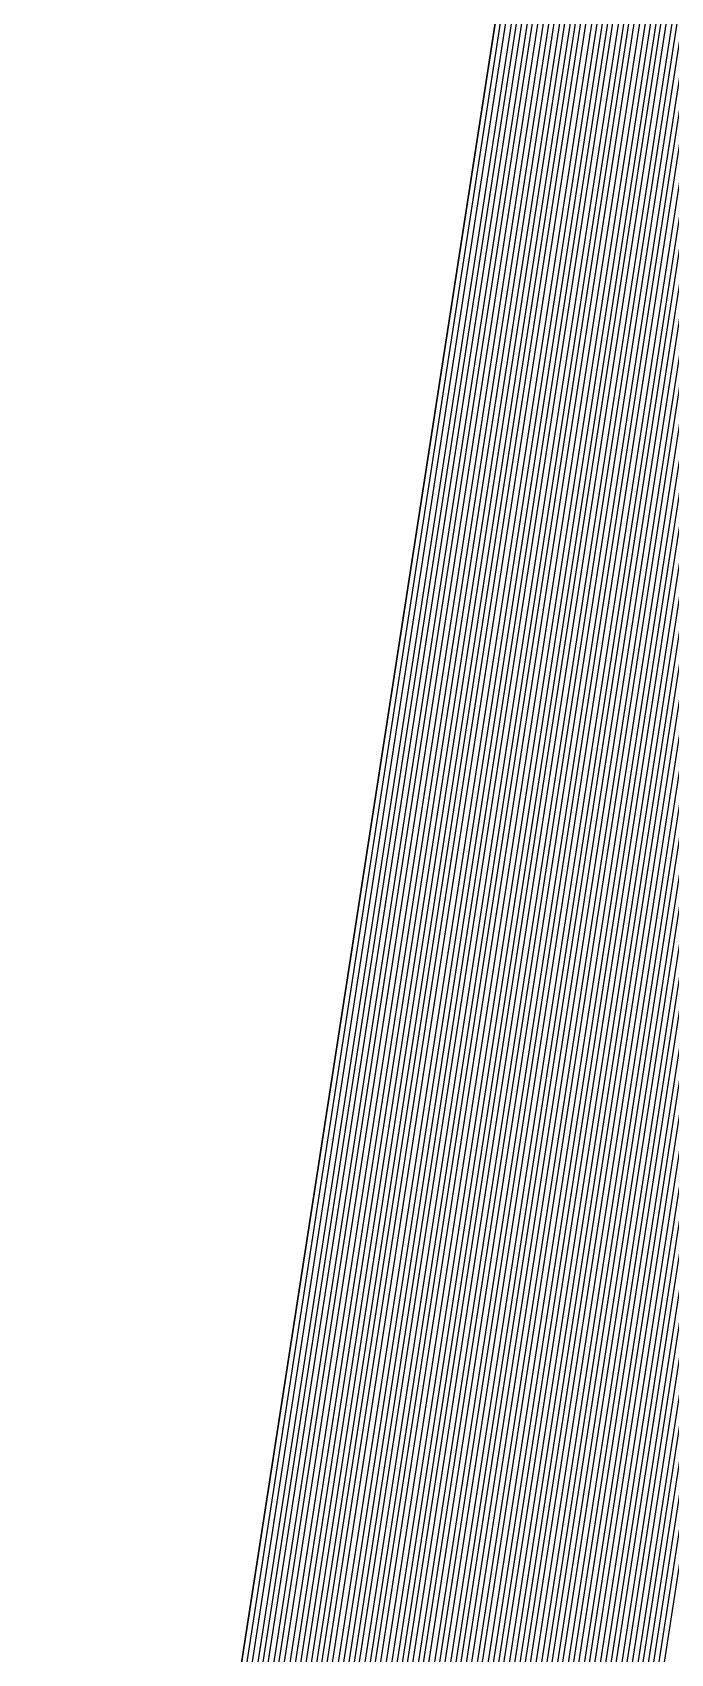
# Model space of a CAD drawing. Extents: x 7084 to 11035, y 13750 to 16729.
# Drawn here: x 7525.9 to 7625, y 15817.4 to 16069.1 of the extents above; entities that cross this region are included whole.
import ezdxf

# ---------------------------------------------------------------- set-up
doc = ezdxf.new("R2010")
doc.units = 0
doc.layers.add('Default', color=7, linetype='Continuous')

msp = doc.modelspace()

# ---------------------------------------------------------------- linework, layer by layer
at = {"layer": 'Default'}
for points in [[(7337.64, 15006.93), (7283.26, 15919.55), (7615.55, 16185.48), (7537.01, 15677.8), (7524.93, 15641.53), (7283.26, 15919.55), (7337.64, 15006.93), (7458.47, 15284.95), (7524.93, 15641.53), (7283.26, 15919.55), (7537.01, 15677.8), (7615.55, 16185.48), (7820.97, 16191.52), (7615.55, 16185.48), (8177.42, 16523.93), (8062.63, 16324.49), (7820.97, 16191.52), (8177.42, 16523.93), (8304.3, 16729.42), (10497.4, 16469.54)], [(7459.33, 15285.34), (7525.66, 15641.24), (7537.72, 15677.43), (7537.9, 15678.15), (7616.29, 16184.85), (7821.31, 16190.89), (7821.76, 16191.31), (8062.96, 16324.02), (8063.15, 16324.18), (8177.72, 16523.24), (8449.07, 16692.15)], [(7086.93, 14511.07), (7087.04, 14513.38), (7338.84, 15005.16), (7339.49, 15006.62), (7459.39, 15282.5), (7460.51, 15283.81), (7461.78, 15285.15), (7461.89, 15286.5), (7527.84, 15640.34), (7539.83, 15676.33), (7540.56, 15679.21), (7618.49, 16182.99), (7822.33, 16188.98), (7824.13, 16190.67), (8063.94, 16322.62), (8064.71, 16323.27), (8178.62, 16521.18), (8448.4, 16689.11)], [(7460.18, 15285.72), (7526.38, 15640.94), (7538.42, 15677.06), (7538.79, 15678.5), (7617.02, 16184.23), (7821.65, 16190.25), (7822.55, 16191.1), (8063.29, 16323.55), (8063.67, 16323.88), (8178.02, 16522.56), (8448.85, 16691.13)], [(8448.62, 16690.12), (8178.32, 16521.87), (8064.19, 16323.57), (8063.61, 16323.08), (7823.34, 16190.89), (7821.99, 16189.62), (7617.76, 16183.61), (7539.67, 15678.86), (7539.12, 15676.69), (7527.11, 15640.64), (7461.04, 15286.11)], [(8447.95, 16687.08), (8179.21, 16519.81), (8065.75, 16322.66), (8064.59, 16321.68), (7825.72, 16190.25), (7823.01, 16187.71), (7619.96, 16181.74), (7542.33, 15679.92), (7541.24, 15675.59), (7529.29, 15639.75), (7463.6, 15287.27)], [(7339.74, 15003.84), (7340.88, 15006.39), (7460.09, 15280.67), (7462.04, 15282.95), (7464.25, 15285.31), (7464.46, 15287.66), (7530.02, 15639.45), (7541.94, 15675.22), (7543.22, 15680.27), (7620.7, 16181.12), (7823.35, 16187.08), (7826.51, 16190.04), (8064.92, 16321.21), (8066.26, 16322.36), (8179.51, 16519.12), (8447.72, 16686.07)], [(7465.31, 15288.05), (7530.75, 15639.15), (7542.64, 15674.86), (7544.1, 15680.62), (7621.44, 16180.49), (7823.69, 16186.44), (7827.3, 16189.83), (8065.25, 16320.74), (8066.78, 16322.05), (8179.81, 16518.43), (8447.5, 16685.05)], [(8446.82, 16682.01), (8180.7, 16516.37), (8068.34, 16321.14), (8066.23, 16319.34), (7829.68, 16189.19), (7824.71, 16184.54), (7623.64, 16178.62), (7546.76, 15681.68), (7544.75, 15673.75), (7532.93, 15638.26), (7467.88, 15289.21), (7467.56, 15285.51), (7464.07, 15281.81), (7461.01, 15278.22), (7342.73, 15006.08), (7340.94, 15002.07), (7092.56, 14516.96), (7092.24, 14510.61), (7447.07, 14185.24), (7449.39, 14181.54), (7733.26, 14104.63), (7744.35, 14112.87)], [(8447.05, 16683.03), (8180.4, 16517.05), (8067.82, 16321.44), (8065.9, 16319.81), (7828.88, 16189.4), (7824.37, 16185.17), (7622.91, 16179.25), (7545.88, 15681.33), (7544.05, 15674.12), (7532.2, 15638.55), (7467.02, 15288.83)], [(8446.37, 16679.99), (8181.3, 16514.99), (8069.38, 16320.53), (8066.88, 16318.41), (7831.26, 16188.77), (7825.39, 16183.27), (7625.11, 16177.38), (7548.53, 15682.39), (7546.16, 15673.02), (7534.38, 15637.66), (7469.58, 15289.99), (7469.21, 15285.62), (7465.09, 15281.24), (7461.47, 15277), (7343.66, 15005.93), (7341.54, 15001.18), (7094.13, 14517.98), (7093.76, 14510.48), (7447.19, 14186.38), (7449.94, 14182.01), (7732.69, 14105.41)], [(8446.15, 16678.97), (8181.6, 16514.3), (8069.9, 16320.23), (8067.21, 16317.94), (7832.05, 16188.55), (7825.73, 16182.63), (7625.85, 16176.75), (7549.42, 15682.74), (7546.87, 15672.65), (7535.11, 15637.36), (7470.44, 15290.38)], [(7732.12, 14106.18), (7450.49, 14182.49), (7447.32, 14187.53), (7095.28, 14510.35), (7095.71, 14519), (7342.14, 15000.3), (7344.59, 15005.78), (7461.93, 15275.77), (7466.11, 15280.67), (7470.86, 15285.72), (7471.29, 15290.77), (7535.84, 15637.06), (7547.57, 15672.28), (7550.31, 15683.09), (7626.58, 16176.13), (7826.07, 16182), (7832.84, 16188.34), (8067.53, 16317.47), (8070.42, 16319.92), (8181.89, 16513.61), (8445.93, 16677.96)], [(7472.15, 15291.15), (7536.56, 15636.77), (7548.27, 15671.91), (7551.19, 15683.45), (7627.32, 16175.51), (7826.41, 16181.36), (7833.63, 16188.13), (8067.86, 16317), (8070.93, 16319.62), (8182.19, 16512.93), (8445.7, 16676.95)], [(7473, 15291.54), (7537.29, 15636.47), (7548.98, 15671.55), (7552.08, 15683.8), (7628.05, 16174.88), (7826.75, 16180.73), (7834.42, 16187.92), (8068.19, 16316.54), (8071.45, 16319.31), (8182.49, 16512.24), (8445.48, 16675.93)], [(8445.03, 16673.91), (8183.09, 16510.86), (8072.49, 16318.7), (8068.84, 16315.6), (7836.01, 16187.49), (7827.43, 16179.46), (7629.52, 16173.64), (7553.85, 15684.51), (7550.39, 15670.81), (7538.74, 15635.87), (7474.71, 15292.32)], [(8445.25, 16674.92), (8182.79, 16511.55), (8071.97, 16319.01), (8068.52, 16316.07), (7835.22, 16187.71), (7827.09, 16180.1), (7628.79, 16174.26), (7552.97, 15684.15)], [(8444.8, 16672.89), (8183.39, 16510.18), (8073.01, 16318.4), (8069.17, 16315.13), (7836.8, 16187.28), (7827.77, 16178.83), (7630.26, 16173.01), (7554.74, 15684.86), (7551.09, 15670.44), (7539.47, 15635.58), (7475.57, 15292.7)], [(8444.58, 16671.88), (8183.68, 16509.49), (8073.53, 16318.1), (8069.5, 16314.66), (7837.59, 16187.07), (7828.11, 16178.19), (7630.99, 16172.39), (7555.62, 15685.21), (7551.79, 15670.08), (7540.2, 15635.28), (7476.42, 15293.09)], [(7477.28, 15293.48), (7540.92, 15634.98), (7552.5, 15669.71), (7556.51, 15685.56), (7631.73, 16171.77), (7828.45, 16177.56), (7838.38, 16186.86), (8069.82, 16314.2), (8074.05, 16317.79), (8183.98, 16508.8), (8444.35, 16670.87)], [(8443.9, 16668.84), (8184.58, 16507.42), (8075.09, 16317.18), (8070.48, 16313.26), (7839.96, 16186.43), (7829.13, 16176.29), (7633.2, 16170.52), (7558.28, 15686.27), (7553.9, 15668.97), (7542.38, 15634.38), (7478.99, 15294.26)], [(7345.43, 14995.44), (7349.68, 15004.93), (7464.47, 15269.05), (7471.71, 15277.54), (7479.95, 15286.29), (7480.7, 15295.03), (7543.83, 15633.79), (7555.31, 15668.24), (7560.06, 15686.98), (7634.67, 16169.27), (7829.81, 16175.02), (7841.55, 16186.01), (8071.13, 16312.33), (8076.12, 16316.57), (8185.17, 16506.05), (8443.45, 16666.81)], [(7479.84, 15294.64), (7543.11, 15634.09), (7554.61, 15668.61), (7559.17, 15686.62), (7633.93, 16169.9), (7829.47, 16175.65), (7840.76, 16186.22), (8070.8, 16312.79), (8075.6, 16316.88), (8184.88, 16506.74), (8443.68, 16667.83)], [(8443.23, 16665.8), (8185.47, 16505.36), (8076.64, 16316.27), (8071.46, 16311.86), (7842.34, 16185.8), (7830.15, 16174.38), (7635.4, 16168.65), (7560.94, 15687.33), (7556.02, 15667.87), (7544.56, 15633.49), (7481.55, 15295.42), (7480.78, 15286.34), (7472.22, 15277.26)], [(8443, 16664.79), (8185.77, 16504.67), (8077.16, 16315.97), (8071.78, 16311.39), (7843.13, 16185.59), (7830.49, 16173.75), (7636.14, 16168.03), (7561.83, 15687.68), (7556.72, 15667.5), (7545.29, 15633.19), (7482.41, 15295.81), (7481.6, 15286.39)], [(8442.78, 16663.77), (8186.07, 16503.98), (8077.68, 16315.66), (8072.11, 16310.92), (7843.92, 16185.37), (7830.83, 16173.11), (7636.88, 16167.41), (7562.71, 15688.04), (7557.42, 15667.13), (7546.01, 15632.89), (7483.26, 15296.19)], [(8442.55, 16662.76), (8186.37, 16503.3), (8078.2, 16315.36), (8072.44, 16310.46), (7844.71, 16185.16), (7831.17, 16172.48), (7637.61, 16166.78), (7563.6, 15688.39), (7558.13, 15666.77), (7546.74, 15632.6), (7484.12, 15296.58), (7483.25, 15286.49), (7473.75, 15276.4), (7465.39, 15266.6), (7351.53, 15004.62), (7346.63, 14993.67), (7107.53, 14526.66), (7106.66, 14509.37), (7448.25, 14196.13), (7454.58, 14186.04), (7727.85, 14112.01)], [(7484.97, 15296.97), (7547.47, 15632.3), (7558.83, 15666.4), (7564.49, 15688.74), (7638.35, 16166.16), (7831.51, 16171.84), (7845.51, 16184.95), (8072.76, 16309.99), (8078.72, 16315.05), (8186.66, 16502.61), (8442.33, 16661.75)], [(7109.1, 14527.69), (7347.23, 14992.78), (7352.46, 15004.47), (7465.85, 15265.38), (7474.77, 15275.83), (7484.91, 15286.59), (7485.83, 15297.36), (7548.2, 15632), (7559.54, 15666.03), (7565.37, 15689.1), (7639.08, 16165.54), (7831.86, 16171.21), (7846.3, 16184.74), (8073.09, 16309.52), (8079.24, 16314.75), (8186.96, 16501.92), (8442.1, 16660.73)], [(7448.49, 14198.43), (7109.7, 14509.1), (7110.68, 14528.71), (7347.83, 14991.9), (7353.38, 15004.31), (7466.32, 15264.15), (7475.78, 15275.26), (7486.56, 15286.7), (7487.54, 15298.13), (7549.65, 15631.4), (7560.94, 15665.3), (7567.15, 15689.8), (7640.55, 16164.29), (7832.54, 16169.94), (7847.88, 16184.31), (8073.74, 16308.59), (8080.27, 16314.14), (8187.56, 16500.55), (8441.65, 16658.71)], [(8441.88, 16659.72), (8187.26, 16501.23), (8079.75, 16314.44), (8073.42, 16309.05), (7847.09, 16184.53), (7832.2, 16170.57), (7639.82, 16164.91), (7566.26, 15689.45)], [(7488.39, 15298.52), (7550.38, 15631.11), (7561.65, 15664.93), (7568.03, 15690.16), (7641.29, 16163.67), (7832.88, 16169.3), (7848.67, 16184.1), (8074.07, 16308.12), (8080.79, 16313.84), (8187.86, 16499.86), (8441.43, 16657.69)], [(8441.21, 16656.68), (8188.15, 16499.17), (8081.31, 16313.53), (8074.4, 16307.65), (7849.46, 16183.89), (7833.22, 16168.67), (7642.02, 16163.04), (7568.92, 15690.51), (7562.35, 15664.56), (7551.1, 15630.81), (7489.25, 15298.91)], [(8440.53, 16653.64), (8189.05, 16497.11), (8082.87, 16312.62), (8075.38, 16306.25), (7851.84, 16183.25), (7834.24, 16166.76), (7644.23, 16161.17), (7571.58, 15691.57), (7564.46, 15663.46), (7553.28, 15629.91), (7491.81, 15300.07), (7490.69, 15286.96), (7478.33, 15273.84)], [(7490.1, 15299.3), (7551.83, 15630.51), (7563.05, 15664.19), (7569.8, 15690.86), (7642.76, 16162.42), (7833.56, 16168.03), (7850.25, 16183.68), (8074.72, 16307.18), (8081.83, 16313.23), (8188.45, 16498.48), (8440.98, 16655.67)], [(7490.96, 15299.69), (7552.56, 15630.21), (7563.76, 15663.83), (7570.69, 15691.21), (7643.49, 16161.8), (7833.9, 16167.4), (7851.05, 16183.47), (8075.05, 16306.71), (8082.35, 16312.92), (8188.75, 16497.79), (8440.76, 16654.65)], [(7492.34, 15287.06), (7493.52, 15300.85), (7554.74, 15629.32), (7565.87, 15662.72), (7573.35, 15692.27), (7645.7, 16159.93), (7834.92, 16165.49), (7853.42, 16182.83), (8076.03, 16305.31), (8083.91, 16312.01), (8189.64, 16495.73), (8440.08, 16651.61)], [(8440.31, 16652.63), (8189.35, 16496.42), (8083.39, 16312.31), (8075.7, 16305.78), (7852.63, 16183.04), (7834.58, 16166.13), (7644.96, 16160.55), (7572.46, 15691.92), (7565.17, 15663.09), (7554.01, 15629.62), (7492.67, 15300.46)], [(8163.44, 14024.02), (8116.66, 14042.59), (7766.78, 14148.15), (7724.44, 14116.67), (7457.86, 14188.89), (7448.99, 14203.02), (7115.77, 14508.58), (7116.98, 14532.8), (7350.23, 14988.36), (7357.09, 15003.7), (7468.16, 15259.26), (7479.86, 15272.98), (7493.17, 15287.11), (7494.38, 15301.24), (7555.47, 15629.02), (7566.57, 15662.36), (7574.24, 15692.63), (7646.43, 16159.3), (7835.26, 16164.86), (7854.21, 16182.62), (8076.36, 16304.84), (8084.42, 16311.71), (8189.94, 16495.04), (8439.86, 16650.6)], [(7357.55, 15003.62), (7468.39, 15258.65), (7480.37, 15272.7), (7493.99, 15287.16), (7495.23, 15301.62), (7556.19, 15628.72), (7567.28, 15661.99), (7575.12, 15692.98), (7647.17, 16158.68), (7835.6, 16164.22), (7855, 16182.41), (8076.68, 16304.38), (8084.94, 16311.4), (8190.24, 16494.35), (8439.63, 16649.59)], [(8438.96, 16646.55), (8191.14, 16492.29), (8086.5, 16310.49), (8077.67, 16302.97), (7857.38, 16181.77), (7836.62, 16162.32), (7649.37, 16156.81), (7577.78, 15694.04), (7569.39, 15660.88), (7558.37, 15627.83), (7497.8, 15302.79)], [(7557.65, 15628.13), (7568.68, 15661.25), (7576.89, 15693.69), (7648.64, 16157.43), (7836.28, 16162.95), (7856.59, 16181.98), (8077.34, 16303.44), (8085.98, 16310.79), (8190.84, 16492.98), (8439.18, 16647.56)], [(8438.73, 16645.54), (8191.43, 16491.6), (8087.02, 16310.18), (8077.99, 16302.51), (7858.17, 16181.56), (7836.96, 16161.69), (7650.11, 16156.19), (7578.67, 15694.39), (7570.09, 15660.52), (7559.1, 15627.53), (7498.65, 15303.18), (7497.3, 15287.37), (7482.4, 15271.56), (7469.31, 15256.2), (7359.4, 15003.31), (7351.73, 14986.15), (7120.92, 14535.35), (7119.56, 14508.25), (7449.3, 14205.88)], [(8438.51, 16644.52), (8191.73, 16490.92), (8087.54, 16309.88), (8078.32, 16302.04), (7858.96, 16181.35), (7837.3, 16161.05), (7650.84, 16155.56), (7579.55, 15694.75), (7570.8, 15660.15), (7559.83, 15627.23), (7499.51, 15303.56)], [(7352.33, 14985.27), (7360.33, 15003.16), (7469.78, 15254.98), (7483.42, 15270.99), (7498.95, 15287.47), (7500.36, 15303.95), (7560.56, 15626.94), (7571.5, 15659.78), (7580.44, 15695.1), (7651.58, 16154.94), (7837.64, 16160.42), (7859.75, 16181.14), (8078.65, 16301.57), (8088.06, 16309.58), (8192.03, 16490.23), (8438.28, 16643.51)], [(8437.83, 16641.48), (8192.63, 16488.85), (8089.09, 16308.97), (8079.3, 16300.63), (7861.34, 16180.71), (7838.32, 16159.15), (7653.05, 16153.7), (7582.21, 15695.81), (7572.91, 15659.05), (7562.01, 15626.34), (7502.07, 15304.73), (7500.6, 15287.57), (7484.44, 15270.42)], [(8438.06, 16642.5), (8192.33, 16489.54), (8088.57, 16309.27), (8078.97, 16301.1), (7860.54, 16180.92), (7837.98, 16159.78), (7652.32, 16154.32), (7581.33, 15695.45), (7572.2, 15659.41), (7561.28, 15626.64), (7501.21, 15304.34)], [(8437.61, 16640.47), (8192.92, 16488.16), (8089.61, 16308.66), (8079.63, 16300.17), (7862.13, 16180.5), (7838.66, 16158.51), (7653.79, 16153.07), (7583.1, 15696.16), (7573.61, 15658.68), (7562.74, 15626.04), (7502.92, 15305.11)], [(7503.78, 15305.5), (7563.46, 15625.74), (7574.32, 15658.31), (7583.99, 15696.51), (7654.52, 16152.45), (7839, 16157.88), (7862.92, 16180.29), (8079.95, 16299.7), (8090.13, 16308.36), (8193.22, 16487.48), (8437.38, 16639.46)], [(8436.71, 16636.42), (8194.12, 16485.41), (8091.69, 16307.45), (8080.93, 16298.3), (7865.29, 16179.65), (7840.02, 16155.97), (7656.73, 16150.58), (7586.64, 15697.57), (7576.43, 15657.21), (7565.64, 15624.85), (7506.34, 15306.67), (7504.73, 15287.83)], [(7364.5, 15002.47), (7471.85, 15249.47), (7488, 15268.42), (7506.38, 15287.93), (7508.05, 15307.44), (7567.1, 15624.25), (7577.83, 15656.47), (7588.42, 15698.28), (7658.2, 16149.33), (7840.7, 16154.7), (7866.88, 16179.23), (8081.59, 16297.36), (8092.73, 16306.84), (8194.71, 16484.04), (8436.26, 16634.39)], [(8436.49, 16635.4), (8194.41, 16484.72), (8092.21, 16307.14), (8081.26, 16297.83), (7866.09, 16179.44), (7840.36, 16155.34), (7657.46, 16149.96), (7587.53, 15697.92), (7577.13, 15656.84), (7566.37, 15624.55), (7507.2, 15307.05)], [(7129.43, 14507.39), (7131.16, 14541.99), (7355.63, 14980.4), (7365.42, 15002.31), (7472.31, 15248.25), (7489.02, 15267.85), (7508.04, 15288.04), (7509.76, 15308.22), (7568.55, 15623.66), (7579.24, 15655.74), (7590.19, 15698.98), (7659.67, 16148.09), (7841.38, 16153.43), (7868.46, 16178.8), (8082.24, 16296.43), (8093.76, 16306.23), (8195.31, 16482.66), (8435.81, 16632.36)], [(8435.59, 16631.35), (8195.61, 16481.97), (8094.28, 16305.92), (8082.57, 16295.96), (7869.25, 16178.59), (7841.72, 16152.8), (7660.4, 16147.46), (7591.08, 15699.34), (7579.95, 15655.37), (7569.28, 15623.36), (7510.62, 15308.61), (7508.86, 15288.09), (7489.53, 15267.57), (7472.54, 15247.64), (7365.89, 15002.24), (7355.93, 14979.96), (7131.95, 14542.5), (7130.19, 14507.33), (7450.16, 14213.91), (7463.05, 14193.4), (7719.03, 14124.04)], [(8436.04, 16633.38), (8195.01, 16483.35), (8093.24, 16306.53), (8081.91, 16296.89), (7867.67, 16179.02), (7841.04, 16154.07), (7658.93, 16148.71), (7589.3, 15698.63), (7578.54, 15656.11), (7567.83, 15623.96), (7508.91, 15307.83)], [(7512.33, 15309.38), (7570.73, 15622.77), (7581.35, 15654.63), (7592.85, 15700.04), (7661.87, 16146.22), (7842.4, 16151.53), (7870.83, 16178.17), (8083.22, 16295.02), (8095.32, 16305.32), (8196.2, 16480.6), (8435.14, 16629.32)], [(8435.36, 16630.34), (8195.9, 16481.29), (8094.8, 16305.62), (8082.89, 16295.49), (7870.04, 16178.38), (7842.06, 16152.16), (7661.14, 16146.84), (7591.96, 15699.69)], [(8434.91, 16628.31), (8196.5, 16479.91), (8095.84, 16305.01), (8083.55, 16294.56), (7871.63, 16177.96), (7842.74, 16150.89), (7662.61, 16145.59), (7593.73, 15700.4), (7582.06, 15654.27), (7571.46, 15622.47), (7513.18, 15309.77)], [(7514.89, 15310.54), (7572.92, 15621.87), (7583.47, 15653.53), (7595.51, 15701.1), (7664.08, 16144.35), (7843.42, 16149.62), (7873.21, 16177.53), (8084.2, 16293.62), (8096.88, 16304.4), (8197.1, 16478.53), (8434.46, 16626.28)], [(8434.01, 16624.26), (8197.69, 16477.16), (8097.91, 16303.79), (8084.85, 16292.68), (7874.79, 16177.11), (7844.1, 16148.35), (7665.55, 16143.1), (7597.28, 15701.81), (7584.87, 15652.8), (7574.37, 15621.28), (7516.6, 15311.32), (7514.64, 15288.45), (7493.1, 15265.58), (7474.16, 15243.36), (7369.13, 15001.7), (7358.03, 14976.86), (7137.46, 14546.08), (7135.5, 14506.87), (7450.6, 14217.93), (7464.96, 14195.06), (7717.04, 14126.76), (7785.6, 14177.73)], [(8434.24, 16625.27), (8197.39, 16477.85), (8097.39, 16304.1), (8084.53, 16293.15), (7874, 16177.32), (7843.76, 16148.99), (7664.81, 16143.72), (7596.39, 15701.46), (7584.17, 15653.16), (7573.64, 15621.57), (7515.75, 15310.93)], [(8433.34, 16621.22), (8198.59, 16475.1), (8099.47, 16302.88), (8085.83, 16291.28), (7877.17, 16176.47), (7845.12, 16146.45), (7667.76, 16141.23), (7599.94, 15702.87), (7586.98, 15651.69), (7576.55, 15620.38)], [(7518.77, 15288.71), (7520.88, 15313.26), (7578, 15619.79), (7588.39, 15650.96), (7601.71, 15703.57), (7669.23, 16139.98), (7845.8, 16145.18), (7878.75, 16176.05), (8086.49, 16290.35), (8100.51, 16302.27), (8199.18, 16473.72), (8432.89, 16619.19)], [(7520.02, 15312.87), (7577.28, 15620.08), (7587.69, 15651.33), (7600.82, 15703.22), (7668.49, 16140.61), (7845.46, 16145.81), (7877.96, 16176.26), (8086.16, 16290.81), (8099.99, 16302.58), (8198.89, 16474.41), (8433.11, 16620.2)], [(8432.66, 16618.18), (8199.48, 16473.03), (8101.03, 16301.97), (8086.81, 16289.88), (7879.54, 16175.84), (7846.14, 16144.55), (7669.96, 16139.36), (7602.6, 15703.93), (7589.1, 15650.59), (7578.73, 15619.49), (7521.73, 15313.65), (7519.6, 15288.76), (7496.15, 15263.87), (7475.54, 15239.69), (7371.91, 15001.23), (7359.83, 14974.21), (7142.19, 14549.14), (7140.06, 14506.47), (7450.97, 14221.37), (7466.6, 14196.48), (7715.33, 14129.09), (7789.94, 14184.56)], [(8201.04, 14055.19), (8116.38, 14088.79), (7791.39, 14186.84), (7714.76, 14129.87), (7467.15, 14196.95), (7451.09, 14222.52), (7141.58, 14506.34), (7143.76, 14550.17), (7360.43, 14973.33), (7372.83, 15001.08), (7476.01, 15238.46), (7497.17, 15263.3), (7521.25, 15288.86), (7523.44, 15314.42), (7580.19, 15618.89), (7590.5, 15649.86), (7604.37, 15704.63), (7671.43, 16138.12), (7846.82, 16143.28), (7881.12, 16175.41), (8087.47, 16288.94), (8102.06, 16301.36), (8200.08, 16471.66), (8432.22, 16616.15)], [(7522.59, 15314.04), (7579.46, 15619.19), (7589.8, 15650.22), (7603.48, 15704.28), (7670.7, 16138.74), (7846.48, 16143.91), (7880.33, 16175.62), (8087.14, 16289.41), (8101.55, 16301.66), (8199.78, 16472.34), (8432.44, 16617.16)], [(7373.76, 15000.93), (7476.47, 15237.24), (7498.19, 15262.73), (7522.9, 15288.96), (7525.15, 15315.2), (7581.64, 15618.3), (7591.91, 15649.12), (7606.14, 15705.34), (7672.9, 16136.87), (7847.5, 16142.01), (7882.71, 16174.99), (8088.12, 16288.01), (8103.1, 16300.75), (8200.67, 16470.28), (8431.77, 16614.12)], [(7524.3, 15314.81), (7580.91, 15618.59), (7591.21, 15649.49), (7605.26, 15704.99), (7672.17, 16137.49), (7847.16, 16142.64), (7881.92, 16175.2), (8087.8, 16288.48), (8102.58, 16301.06), (8200.38, 16470.97), (8431.99, 16615.14)], [(7146.13, 14551.7), (7361.33, 14972), (7374.22, 15000.85), (7476.7, 15236.63), (7498.7, 15262.44), (7523.73, 15289.01), (7526.01, 15315.59), (7582.37, 15618), (7592.61, 15648.75), (7607.03, 15705.69), (7673.64, 16136.25), (7847.84, 16141.37), (7883.5, 16174.78), (8088.45, 16287.54), (8103.62, 16300.45), (8200.97, 16469.59), (8431.54, 16613.11)], [(8184.28, 16508.11), (8074.57, 16317.49), (8070.15, 16313.73), (7839.17, 16186.65), (7828.79, 16176.92), (7632.46, 16171.14), (7557.4, 15685.92), (7553.2, 15669.34), (7541.65, 15634.68), (7478.13, 15293.87)], [(8197.99, 16476.47), (8098.43, 16303.49), (8085.18, 16292.22), (7875.58, 16176.9), (7844.44, 16147.72), (7666.28, 16142.48), (7598.17, 15702.16), (7585.58, 15652.43), (7575.1, 15620.98), (7517.46, 15311.71)], [(8930.74, 13861.24), (8122.97, 13986.94), (8122.54, 13990.11), (8116.97, 13992.32), (7740, 14106.05), (7734.96, 14102.3), (7447.75, 14180.11), (7446.7, 14181.8), (7087.69, 14511.01), (7087.83, 14513.89), (7339.14, 15004.72), (7339.95, 15006.55), (7459.63, 15281.89), (7461.02, 15283.52), (7462.6, 15285.21), (7462.75, 15286.89), (7528.56, 15640.04), (7540.53, 15675.96), (7541.44, 15679.56), (7619.23, 16182.36), (7822.67, 16188.35), (7824.93, 16190.46)], [(7825.05, 16183.9), (7624.38, 16178), (7547.65, 15682.03), (7545.46, 15673.38), (7533.65, 15637.96), (7468.73, 15289.6), (7468.38, 15285.57), (7464.58, 15281.53), (7461.24, 15277.61), (7343.2, 15006.01), (7341.24, 15001.63), (7093.35, 14517.47), (7093, 14510.55), (7447.13, 14185.81), (7449.67, 14181.77), (7732.97, 14105.02), (7745.07, 14114.01), (8116.91, 14001.83), (8130.28, 13996.52), (8131.31, 13988.91), (8928.11, 13864.92)], [(7622.17, 16179.87), (7544.99, 15680.97), (7543.35, 15674.49), (7531.47, 15638.85), (7466.17, 15288.44), (7465.91, 15285.41), (7463.05, 15282.38), (7460.55, 15279.44), (7341.81, 15006.24), (7340.34, 15002.95), (7090.98, 14515.94), (7090.72, 14510.75), (7446.95, 14184.09), (7448.85, 14181.06), (7733.83, 14103.85), (7742.9, 14110.6), (8116.93, 13997.75), (8126.96, 13993.77), (8127.74, 13988.07), (8929.24, 13863.34)], [(8908.16, 13892.82), (8194.49, 14003.88), (8188.87, 14045.11), (8116.47, 14073.84), (7783.43, 14174.32), (7717.89, 14125.6), (7464.14, 14194.34), (7450.41, 14216.21), (7133.23, 14507.07), (7135.1, 14544.55), (7357.13, 14978.19), (7367.74, 15001.93), (7473.47, 15245.19), (7491.57, 15266.43), (7512.17, 15288.29), (7514.04, 15310.16), (7572.19, 15622.17), (7582.76, 15653.9), (7594.62, 15700.75), (7663.34, 16144.97), (7843.08, 16150.26), (7872.42, 16177.74)], [(8906.28, 13895.46), (8200.45, 14005.29), (8194.4, 14049.69), (8116.43, 14080.63), (7787.05, 14180.01), (7716.47, 14127.54), (7465.51, 14195.53), (7450.72, 14219.07), (7137.02, 14506.74), (7139.04, 14547.1), (7358.63, 14975.98), (7370.05, 15001.54), (7474.62, 15242.13), (7494.11, 15265.01), (7516.3, 15288.55), (7518.31, 15312.1), (7575.82, 15620.68), (7586.28, 15652.06), (7599.05, 15702.51), (7667.02, 16141.85), (7844.78, 16147.08), (7876.37, 16176.68)], [(7647.9, 16158.06), (7576.01, 15693.33), (7567.98, 15661.62), (7556.92, 15628.43), (7496.09, 15302.01), (7494.82, 15287.21), (7480.88, 15272.41), (7468.62, 15258.04), (7358.01, 15003.54), (7350.83, 14987.48), (7118.56, 14533.82), (7117.29, 14508.45), (7449.11, 14204.16), (7458.41, 14189.36), (7723.87, 14117.44), (7768.23, 14150.42), (8116.64, 14045.31), (8165.66, 14025.86), (8169.46, 13997.95), (8916.06, 13881.77)], [(8912.3, 13887.03), (8181.38, 14000.77), (8176.71, 14035.02), (8116.56, 14058.89), (7775.47, 14161.8), (7721.02, 14121.32), (7461.14, 14191.74), (7449.73, 14209.9), (7124.88, 14507.79), (7126.43, 14538.93), (7353.83, 14983.05), (7362.65, 15002.77), (7470.93, 15251.92), (7485.97, 15269.56), (7503.08, 15287.73), (7504.63, 15305.89), (7564.19, 15625.45), (7575.02, 15657.94), (7584.87, 15696.86), (7655.26, 16151.83), (7839.34, 16157.24)], [(8911.92, 13887.56), (8182.57, 14001.05), (8177.82, 14035.94), (8116.55, 14060.25), (7776.19, 14162.94), (7720.74, 14121.71), (7461.41, 14191.97), (7449.79, 14210.47), (7125.64, 14507.72), (7127.22, 14539.44), (7354.13, 14982.61), (7363.11, 15002.7), (7471.16, 15251.31), (7486.48, 15269.28), (7503.9, 15287.78), (7505.49, 15306.28), (7564.92, 15625.15), (7575.72, 15657.58), (7585.76, 15697.22), (7655.99, 16151.2), (7839.68, 16156.61)]]:
    msp.add_lwpolyline(points, dxfattribs=at)

doc.saveas('drawing.dxf')
